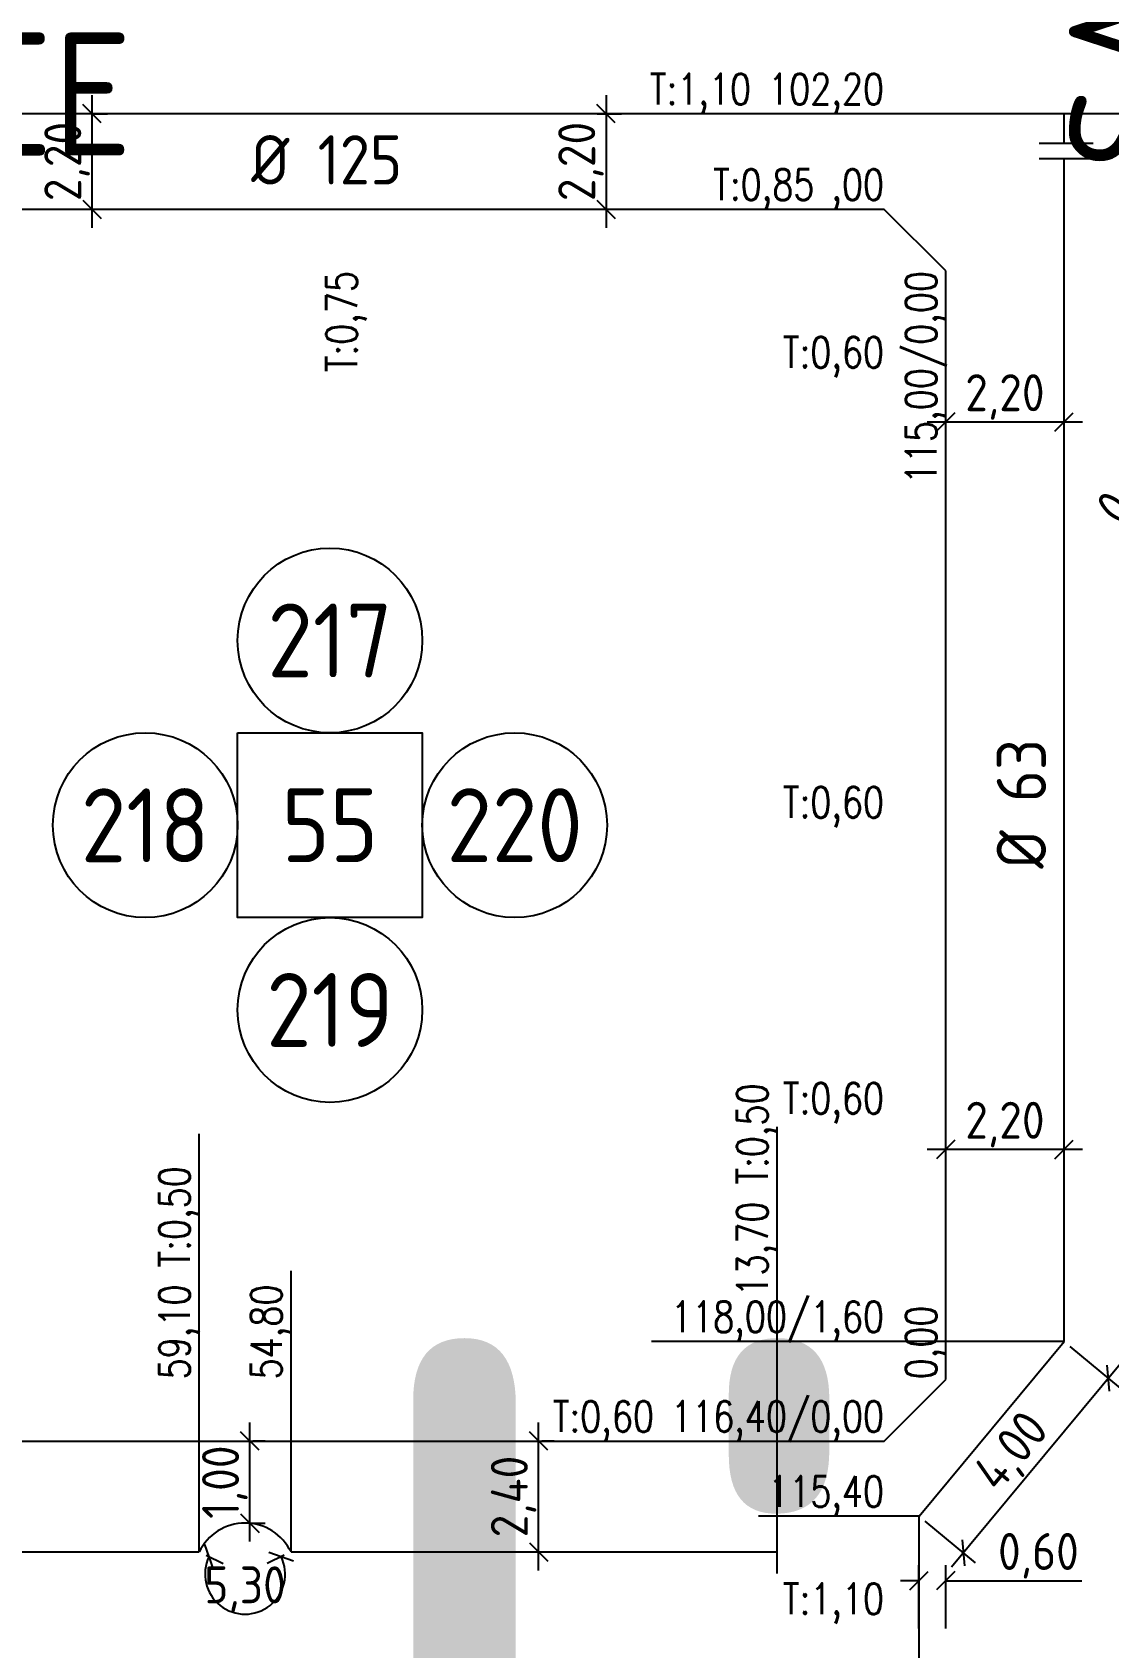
# Model space of a CAD drawing. Extents: x -48 to 13651, y -112 to 3468.
# Drawn here: x 1668.1 to 1755.5, y 1352.4 to 1483.5 of the extents above; entities that cross this region are included whole.
import ezdxf
from ezdxf.enums import TextEntityAlignment as Align

# ---------------------------------------------------------------- set-up
doc = ezdxf.new("R2010")
doc.units = 0
doc.header["$LTSCALE"] = 6
doc.header["$MEASUREMENT"] = 0
doc.linetypes.add('DOT2', pattern=[3.175, 0, -3.175])
doc.layers.get('0').update_dxf_attribs({"linetype": 'CONTINUOUS'})
doc.layers.get('DEFPOINTS').update_dxf_attribs({"linetype": 'CONTINUOUS'})
for name, color, linetype in [('125', 101, 'CONTINUOUS'), ('50', 41, 'CONTINUOUS'), ('63', 171, 'CONTINUOUS'), ('CAS', 7, 'CONTINUOUS'), ('COTA', 2, 'CONTINUOUS'), ('MANZANAS', 7, 'CONTINUOUS'), ('NUMERO-CROQUIS', 13, 'CONTINUOUS'), ('NUMERO-MANZANA', 4, 'CONTINUOUS'), ('PROGRESIVA', 60, 'CONTINUOUS'), ('RADIO', 4, 'DOT2'), ('REDUCCIONES', 13, 'CONTINUOUS'), ('TXTDIAMETRO', 7, 'CONTINUOUS')]:
    doc.layers.add(name, color=color, linetype=linetype)
doc.layers.add('ATENCION', color=7, linetype='CONTINUOUS', plot=False)
doc.styles.add('ABADIMTCONDE', font='isocp.shx')
doc.styles.add('GEOSLAB703LTBT', font='isocp.shx', dxfattribs={"width": 0.9, "height": 8})
doc.styles.add('ROMANS', font='romans.shx', dxfattribs={"width": 0.8, "height": 2.5})
doc.dimstyles.new('COTA02', dxfattribs={"dimtxt": 3, "dimasz": 1.5, "dimexe": 1.25, "dimexo": 0.625, "dimgap": 0.3, "dimtad": 1, "dimtoh": 1, "dimdsep": 46, "dimlunit": 6, "dimtxsty": 'ABADIMTCONDE', "dimblk1": 'OBLIQUE', "dimblk2": 'OBLIQUE', "dimsah": 1, "dimcen": 2.5, "dimdle": 1.5, "dimclrd": 60, "dimclre": 60, "dimclrt": 256, "dimadec": 0, "dimazin": 0, "dimtfac": 1, "dimtix": 1, "dimtofl": 0, "dimtmove": 0, "dimatfit": 0, "dimldrblk": 'OBLIQUE', "dimfxl": 1, "dimtolj": 1, "dimtzin": 0, "dimarcsym": 0})

# ---------------------------------------------------------------- blocks, each defined once
blk = doc.blocks.new('_OBLIQUE')
at = {"color": 0, "linetype": 'ByBlock'}
blk.add_line((-0.5, -0.5), (0.5, 0.5), dxfattribs=at)
blk = doc.blocks.new('*D840')
at = {"layer": 'COTA', "color": 60, "lineweight": -2, "transparency": 16777216}
for p, q in [((1762.04, 1448.55), (1756.54, 1441.89)), ((1764.08, 1444.92), (1760.12, 1448.19)), ((1760.5, 1440.57), (1756.53, 1443.84))]:
    blk.add_line(p, q, dxfattribs=at)
at = {"layer": 'DEFPOINTS', "color": 0, "transparency": 16777216}
for p in [(1764.57, 1444.53), (1757.5, 1443.05), (1760.98, 1440.18)]:
    blk.add_point(p, dxfattribs=at)
at = {"layer": 'COTA', "color": 60, "lineweight": -2, "transparency": 16777216, "xscale": 1.5, "yscale": 1.5, "zscale": 1.5}
for p, rotation in [((1761.09, 1447.4), 50.48530937180397), ((1757.5, 1443.05), 230.485309371804)]:
    blk.add_blockref('_OBLIQUE', p, dxfattribs=dict(at, rotation=rotation))
at = {"layer": 'COTA', "transparency": 16777216, "insert": (1757.73, 1446.51), "char_height": 3, "attachment_point": 5, "rotation": 50.4853, "style": 'ABADIMTCONDE'}
blk.add_mtext('\\A1;0,90', dxfattribs=at)
blk = doc.blocks.new('*D890')
at = {"layer": 'COTA', "color": 60, "lineweight": -2, "transparency": 16777216}
for p, q in [((1714.65, 1478.41), (1714.65, 1467.65)), ((1713.93, 1476.91), (1715.9, 1476.91)), ((1713.93, 1469.15), (1715.9, 1469.15))]:
    blk.add_line(p, q, dxfattribs=at)
at = {"layer": 'DEFPOINTS', "color": 0, "transparency": 16777216}
for p in [(1713.3, 1476.91), (1713.3, 1469.15), (1714.65, 1469.15)]:
    blk.add_point(p, dxfattribs=at)
at = {"layer": 'COTA', "color": 60, "lineweight": -2, "transparency": 16777216, "xscale": 1.5, "yscale": 1.5, "zscale": 1.5}
for p, rotation in [((1714.65, 1476.91), 90), ((1714.65, 1469.15), 270)]:
    blk.add_blockref('_OBLIQUE', p, dxfattribs=dict(at, rotation=rotation))
at = {"layer": 'COTA', "transparency": 16777216, "insert": (1712.62, 1473.03), "char_height": 3, "attachment_point": 5, "rotation": 90, "style": 'ABADIMTCONDE'}
blk.add_mtext('\\A1;2,20', dxfattribs=at)
blk = doc.blocks.new('*D891')
at = {"layer": 'COTA', "color": 60, "lineweight": -2, "transparency": 16777216}
for p, q in [((1672.91, 1478.41), (1672.91, 1467.65)), ((1672.87, 1476.91), (1674.16, 1476.91)), ((1672.87, 1469.15), (1674.16, 1469.15))]:
    blk.add_line(p, q, dxfattribs=at)
at = {"layer": 'DEFPOINTS', "color": 0, "transparency": 16777216}
for p in [(1672.24, 1476.91), (1672.24, 1469.15), (1672.91, 1469.15)]:
    blk.add_point(p, dxfattribs=at)
at = {"layer": 'COTA', "color": 60, "lineweight": -2, "transparency": 16777216, "xscale": 1.5, "yscale": 1.5, "zscale": 1.5}
for p, rotation in [((1672.91, 1476.91), 90), ((1672.91, 1469.15), 270)]:
    blk.add_blockref('_OBLIQUE', p, dxfattribs=dict(at, rotation=rotation))
at = {"layer": 'COTA', "transparency": 16777216, "insert": (1670.89, 1473.03), "char_height": 3, "attachment_point": 5, "rotation": 90, "style": 'ABADIMTCONDE'}
blk.add_mtext('\\A1;2,20', dxfattribs=at)
blk = doc.blocks.new('*D903')
at = {"layer": 'COTA', "color": 60, "lineweight": -2, "transparency": 16777216}
for p, q in [((1709.18, 1358.64), (1709.18, 1370.65)), ((1709.43, 1369.15), (1710.43, 1369.15)), ((1709.43, 1360.14), (1710.43, 1360.14))]:
    blk.add_line(p, q, dxfattribs=at)
at = {"layer": 'DEFPOINTS', "color": 0, "transparency": 16777216}
for p in [(1708.8, 1369.15), (1709.18, 1369.15), (1708.8, 1360.14)]:
    blk.add_point(p, dxfattribs=at)
at = {"layer": 'COTA', "color": 60, "lineweight": -2, "transparency": 16777216, "xscale": 1.5, "yscale": 1.5, "zscale": 1.5}
for p, rotation in [((1709.18, 1369.15), 90), ((1709.18, 1360.14), 270)]:
    blk.add_blockref('_OBLIQUE', p, dxfattribs=dict(at, rotation=rotation))
at = {"layer": 'COTA', "transparency": 16777216, "insert": (1707.15, 1364.64), "char_height": 3, "attachment_point": 5, "rotation": 90, "style": 'ABADIMTCONDE'}
blk.add_mtext('\\A1;2,40', dxfattribs=at)
blk = doc.blocks.new('*D904')
at = {"layer": 'COTA', "color": 60, "lineweight": -2, "transparency": 16777216}
for p, q in [((1685.73, 1360.98), (1685.73, 1370.65)), ((1685.97, 1369.15), (1686.98, 1369.15)), ((1685.97, 1362.48), (1686.98, 1362.48))]:
    blk.add_line(p, q, dxfattribs=at)
at = {"layer": 'DEFPOINTS', "color": 0, "transparency": 16777216}
for p in [(1685.34, 1369.15), (1685.73, 1369.15), (1685.34, 1362.48)]:
    blk.add_point(p, dxfattribs=at)
at = {"layer": 'COTA', "color": 60, "lineweight": -2, "transparency": 16777216, "xscale": 1.5, "yscale": 1.5, "zscale": 1.5}
for p, rotation in [((1685.73, 1369.15), 90), ((1685.73, 1362.48), 270)]:
    blk.add_blockref('_OBLIQUE', p, dxfattribs=dict(at, rotation=rotation))
at = {"layer": 'COTA', "transparency": 16777216, "insert": (1683.7, 1365.81), "char_height": 3, "attachment_point": 5, "rotation": 90, "style": 'ABADIMTCONDE'}
blk.add_mtext('\\A1;1,00', dxfattribs=at)
blk = doc.blocks.new('*D905')
at = {"layer": 'COTA', "color": 60, "lineweight": -2, "transparency": 16777216}
for p, q in [((1682.18, 1359.87), (1683.55, 1359.21)), ((1688.51, 1359.87), (1687.14, 1359.21))]:
    blk.add_line(p, q, dxfattribs=at)
blk.add_arc((1685.34, 1358.34), 3.25, 154.2984, 25.7016, dxfattribs=at)
at = {"layer": 'DEFPOINTS', "color": 0, "transparency": 16777216}
for p in [(1681.62, 1360.14), (1689.07, 1360.14), (1685.34, 1358.34), (1683.32, 1355.81)]:
    blk.add_point(p, dxfattribs=at)
at = {"layer": 'COTA', "color": 60, "lineweight": -2, "transparency": 16777216, "xscale": 1.5, "yscale": 1.5, "zscale": 1.5}
for p, rotation in [((1682.42, 1359.75), 64.2984413592528), ((1688.27, 1359.75), 115.7015586407472)]:
    blk.add_blockref('_OBLIQUE', p, dxfattribs=dict(at, rotation=rotation))
at = {"layer": 'COTA', "transparency": 16777216, "insert": (1685.34, 1357.12), "char_height": 3, "attachment_point": 5, "style": 'ABADIMTCONDE'}
blk.add_mtext('\\A1;5,30', dxfattribs=at)
blk = doc.blocks.new('*D906')
at = {"layer": 'COTA', "color": 60, "lineweight": -2, "transparency": 16777216}
for p, q in [((1753.34, 1451.88), (1740.73, 1451.88)), ((1742.23, 1452.51), (1742.23, 1453.13)), ((1751.84, 1452.51), (1751.84, 1453.13))]:
    blk.add_line(p, q, dxfattribs=at)
at = {"layer": 'DEFPOINTS', "color": 0, "transparency": 16777216}
for p in [(1742.23, 1451.88), (1742.23, 1451.88), (1751.84, 1451.88)]:
    blk.add_point(p, dxfattribs=at)
at = {"layer": 'COTA', "color": 60, "lineweight": -2, "transparency": 16777216, "xscale": 1.5, "yscale": 1.5, "zscale": 1.5, "rotation": 180}
blk.add_blockref('_OBLIQUE', (1742.23, 1451.88), dxfattribs=at)
at = {"layer": 'COTA', "color": 60, "lineweight": -2, "transparency": 16777216, "xscale": 1.5, "yscale": 1.5, "zscale": 1.5}
blk.add_blockref('_OBLIQUE', (1751.84, 1451.88), dxfattribs=at)
at = {"layer": 'COTA', "transparency": 16777216, "insert": (1747.04, 1453.91), "char_height": 3, "attachment_point": 5, "style": 'ABADIMTCONDE'}
blk.add_mtext('\\A1;2,20', dxfattribs=at)
blk = doc.blocks.new('*D907')
at = {"layer": 'COTA', "color": 60, "lineweight": -2, "transparency": 16777216}
for p, q in [((1742.23, 1391.8), (1742.23, 1394.07)), ((1751.84, 1391.8), (1751.84, 1394.07)), ((1753.34, 1392.82), (1740.73, 1392.82))]:
    blk.add_line(p, q, dxfattribs=at)
at = {"layer": 'DEFPOINTS', "color": 0, "transparency": 16777216}
for p in [(1742.23, 1392.82), (1742.23, 1391.18), (1751.84, 1391.18)]:
    blk.add_point(p, dxfattribs=at)
at = {"layer": 'COTA', "color": 60, "lineweight": -2, "transparency": 16777216, "xscale": 1.5, "yscale": 1.5, "zscale": 1.5, "rotation": 180}
blk.add_blockref('_OBLIQUE', (1742.23, 1392.82), dxfattribs=at)
at = {"layer": 'COTA', "color": 60, "lineweight": -2, "transparency": 16777216, "xscale": 1.5, "yscale": 1.5, "zscale": 1.5}
blk.add_blockref('_OBLIQUE', (1751.84, 1392.82), dxfattribs=at)
at = {"layer": 'COTA', "transparency": 16777216, "insert": (1747.04, 1394.84), "char_height": 3, "attachment_point": 5, "style": 'ABADIMTCONDE'}
blk.add_mtext('\\A1;2,20', dxfattribs=at)
blk = doc.blocks.new('*D1128')
at = {"layer": 'COTA', "color": 60, "lineweight": -2, "transparency": 16777216}
for p, q in [((1752.32, 1376.83), (1756.39, 1373.45)), ((1756.39, 1375.4), (1742.7, 1358.91)), ((1740.54, 1362.65), (1744.62, 1359.27))]:
    blk.add_line(p, q, dxfattribs=at)
at = {"layer": 'DEFPOINTS', "color": 0, "transparency": 16777216}
for p in [(1751.84, 1377.23), (1740.06, 1363.05), (1743.66, 1360.07)]:
    blk.add_point(p, dxfattribs=at)
at = {"layer": 'COTA', "color": 60, "lineweight": -2, "transparency": 16777216, "xscale": 1.5, "yscale": 1.5, "zscale": 1.5}
for p, rotation in [((1755.43, 1374.25), 50.30040567323951), ((1743.66, 1360.07), 230.3004056732395)]:
    blk.add_blockref('_OBLIQUE', p, dxfattribs=dict(at, rotation=rotation))
at = {"layer": 'COTA', "transparency": 16777216, "insert": (1747.74, 1368.16), "char_height": 3, "attachment_point": 5, "rotation": 50.3004, "style": 'ABADIMTCONDE'}
blk.add_mtext('\\A1;4,00', dxfattribs=at)
blk = doc.blocks.new('*D1129')
at = {"layer": 'DEFPOINTS', "color": 0, "transparency": 16777216}
for p in [(1742.23, 1357.81), (1740.06, 1353.31), (1742.23, 1353.31)]:
    blk.add_point(p, dxfattribs=at)
at = {"layer": 'PROGRESIVA', "color": 60, "lineweight": -2, "transparency": 16777216}
for p, q in [((1740.06, 1353.94), (1740.06, 1359.06)), ((1742.23, 1353.94), (1742.23, 1359.06)), ((1740.06, 1357.81), (1738.56, 1357.81)), ((1742.23, 1357.81), (1753.29, 1357.81))]:
    blk.add_line(p, q, dxfattribs=at)
at = {"layer": 'PROGRESIVA', "color": 60, "lineweight": -2, "transparency": 16777216, "xscale": 1.5, "yscale": 1.5, "zscale": 1.5}
blk.add_blockref('_OBLIQUE', (1740.06, 1357.81), dxfattribs=at)
at = {"layer": 'PROGRESIVA', "color": 60, "lineweight": -2, "transparency": 16777216, "xscale": 1.5, "yscale": 1.5, "zscale": 1.5, "rotation": 180}
blk.add_blockref('_OBLIQUE', (1742.23, 1357.81), dxfattribs=at)
at = {"layer": 'PROGRESIVA', "transparency": 16777216, "insert": (1749.76, 1359.83), "char_height": 3, "attachment_point": 5, "style": 'ABADIMTCONDE'}
blk.add_mtext('\\A1;0,60', dxfattribs=at)
blk = doc.blocks.new('Ø125')
at = {"layer": 'TXTDIAMETRO', "color": 7, "ltscale": 0.1, "style": 'ABADIMTCONDE'}
blk.add_text('Ø 125', height=4, dxfattribs=at).set_placement((0, 0), align=Align.MIDDLE)

msp = doc.modelspace()

# ---------------------------------------------------------------- linework, layer by layer
at = {"layer": '125', "ltscale": 0.1}
msp.add_line((1883.333, 1476.911), (1609.243, 1476.911), dxfattribs=at)
at = {"layer": '50', "ltscale": 0.1}
for p, q in [((1646.526, 1360.139), (1681.616, 1360.139)), ((1689.072, 1360.139), (1728.534, 1360.139))]:
    msp.add_line(p, q, dxfattribs=at)
msp.add_arc((1685.344, 1358.344), 4.138, 25.70156, 154.29844, dxfattribs=at)
at = {"layer": '63', "ltscale": 0.1}
for p, q in [((1751.839, 1474.511), (1751.839, 1476.911)), ((1751.839, 1377.234), (1751.839, 1473.263)), ((1740.064, 1363.05), (1751.839, 1377.234)), ((1740.064, 1339.142), (1740.064, 1363.05))]:
    msp.add_line(p, q, dxfattribs=at)
at = {"layer": 'CAS', "ltscale": 0.1}
msp.add_line((1728.534, 1358.387), (1728.534, 1361.891), dxfattribs=at)
at = {"layer": 'MANZANAS'}
for p, q in [((1737.234, 1469.145), (1647.234, 1469.145)), ((1742.234, 1464.145), (1737.234, 1469.145)), ((1742.234, 1374.145), (1742.234, 1464.145)), ((1737.234, 1369.145), (1742.234, 1374.145)), ((1647.234, 1369.145), (1737.234, 1369.145))]:
    msp.add_line(p, q, dxfattribs=at)
at = {"layer": 'NUMERO-CROQUIS'}
for centre in [(1692.234, 1434.145), (1677.234, 1419.145), (1707.234, 1419.145), (1692.234, 1404.145)]:
    msp.add_circle(centre, 7.5, dxfattribs=at)
at = {"layer": 'NUMERO-MANZANA'}
msp.add_lwpolyline([(1684.734, 1426.645), (1699.734, 1426.645), (1699.734, 1411.645), (1684.734, 1411.645)], close=True, dxfattribs=at)
at = {"layer": 'PROGRESIVA'}
for p, q in [((1728.534, 1360.139), (1728.534, 1394.66)), ((1681.616, 1360.139), (1681.616, 1394.075)), ((1689.072, 1360.139), (1689.072, 1382.969)), ((1751.839, 1377.234), (1718.353, 1377.234)), ((1740.064, 1363.05), (1727.04, 1363.05))]:
    msp.add_line(p, q, dxfattribs=at)
at = {"layer": 'REDUCCIONES', "ltscale": 0.1}
for p, q in [((1749.822, 1474.511), (1754.196, 1474.511)), ((1749.822, 1473.263), (1754.196, 1473.263))]:
    msp.add_line(p, q, dxfattribs=at)

# ---------------------------------------------------------------- block references
at = {"layer": 'COTA'}
msp.add_blockref('Ø125', (1691.966, 1473.171), dxfattribs=at)

# ---------------------------------------------------------------- texts
at = {"layer": 'ATENCION', "style": 'GEOSLAB703LTBT'}
msp.add_text('SAN MARTIN', height=10, rotation=90, dxfattribs=at).set_placement((1757.234, 1472.415), align=Align.MIDDLE_LEFT)
msp.add_text('BALCARCE', height=10, dxfattribs=at).set_placement((1619.141, 1478.487), align=Align.MIDDLE_LEFT)
at = {"layer": 'NUMERO-CROQUIS', "style": 'GEOSLAB703LTBT'}
for s, p in [('217', (1692.234, 1434.145)), ('218', (1677.234, 1419.145)), ('220', (1707.234, 1419.145)), ('219', (1692.234, 1404.145))]:
    msp.add_text(s, height=6, dxfattribs=at).set_placement(p, align=Align.MIDDLE)
at = {"layer": 'NUMERO-MANZANA', "style": 'GEOSLAB703LTBT'}
msp.add_text('55', height=6, dxfattribs=at).set_placement((1692.234, 1419.145), align=Align.MIDDLE)
at = {"layer": 'PROGRESIVA', "style": 'ROMANS', "width": 0.8}
for s, p in [('T:1,10 102,20', (1737.234, 1476.911)), ('T:0,85 ,00', (1737.234, 1469.145)), ('T:0,60', (1737.234, 1455.54)), ('T:0,60', (1737.234, 1419.006)), ('T:0,60', (1737.234, 1394.967)), ('118,00/1,60', (1737.234, 1377.234)), ('T:0,60 116,40/0,00', (1737.234, 1369.145)), ('115,40', (1737.234, 1363.05)), ('T:1,10', (1737.234, 1354.343))]:
    msp.add_text(s, height=2.5, dxfattribs=at).set_placement(p, align=Align.BOTTOM_RIGHT)
for s, p in [('T:0,75', (1695.183, 1464.145)), ('115,00/0,00', (1742.234, 1464.145))]:
    msp.add_text(s, height=2.5, rotation=90, dxfattribs=at).set_placement(p, align=Align.BOTTOM_RIGHT)
for s, p in [('13,70 T:0,50', (1728.534, 1380.872)), ('59,10 T:0,50', (1681.616, 1374.145)), ('54,80', (1689.072, 1374.145)), ('0,00', (1742.234, 1374.145))]:
    msp.add_text(s, height=2.5, rotation=90, dxfattribs=at).set_placement(p, align=Align.BOTTOM_LEFT)
at = {"layer": 'RADIO', "color": 4, "ltscale": 0.5, "style": 'GEOSLAB703LTBT', "width": 0.9}
msp.add_text('Radio Nº 4', height=98.7157, dxfattribs=at).set_placement((1534.853, 1278.458))
at = {"layer": 'TXTDIAMETRO', "ltscale": 0.1, "style": 'ABADIMTCONDE'}
msp.add_text('Ø 63', height=4, rotation=90, dxfattribs=at).set_placement((1748.372, 1420.884), align=Align.MIDDLE)

# ---------------------------------------------------------------- dimensions: what is measured, and where the dimension line sits
at = {"layer": 'COTA'}
for base, p1, p2, text, picture, middle in [((1672.913, 1469.145), (1672.24, 1476.911), (1672.24, 1469.145), '2,20', '*D891', (1670.888, 1473.028)), ((1714.649, 1469.145), (1713.303, 1476.911), (1713.303, 1469.145), '2,20', '*D890', (1712.624, 1473.028)), ((1685.728, 1369.145), (1685.344, 1362.482), (1685.344, 1369.145), '1,00', '*D904', (1683.703, 1365.814)), ((1709.176, 1369.145), (1708.803, 1360.139), (1708.803, 1369.145), '2,40', '*D903', (1707.151, 1364.642))]:
    dim = msp.add_linear_dim(base=base, p1=p1, p2=p2, angle=90, text=text, dimstyle='COTA02', dxfattribs=at)
    dim.commit()
    dim.dimension.update_dxf_attribs({"geometry": picture, "text_midpoint": middle})
for base, p1, p2, picture, middle in [((1742.234, 1451.883), (1751.839, 1451.883), (1742.234, 1451.883), '*D906', (1747.036, 1453.909)), ((1742.234, 1392.819), (1751.839, 1391.179), (1742.234, 1391.179), '*D907', (1747.036, 1394.845))]:
    dim = msp.add_linear_dim(base=base, p1=p1, p2=p2, text='2,20', dimstyle='COTA02', dxfattribs=at)
    dim.commit()
    dim.dimension.update_dxf_attribs({"geometry": picture, "text_midpoint": middle})
dim = msp.add_linear_dim(base=(1757.499, 1443.047), p1=(1764.567, 1444.527), p2=(1760.979, 1440.177), angle=230.48531, text='0,90', dimstyle='COTA02', dxfattribs=at)
dim.commit()
dim.dimension.update_dxf_attribs({"geometry": '*D840', "text_midpoint": (1759.293, 1445.222), "dimtype": 161})
at = {"layer": 'COTA', "color": 12}
dim = msp.add_linear_dim(base=(1743.658, 1360.067), p1=(1751.839, 1377.234), p2=(1740.064, 1363.05), angle=230.30041, text='4,00', dimstyle='COTA02', dxfattribs=at)
dim.commit()
dim.dimension.update_dxf_attribs({"geometry": '*D1128', "text_midpoint": (1749.301, 1366.865), "dimtype": 161})
at = {"layer": 'COTA'}
dim = msp.add_angular_dim_3p(base=(1683.32, 1355.806), center=(1685.344, 1358.344), p1=(1689.072, 1360.139), p2=(1681.616, 1360.139), text='5,30', dimstyle='COTA02', override={"dimadec": 4}, dxfattribs=at)
dim.commit()
dim.dimension.update_dxf_attribs({"geometry": '*D905', "text_midpoint": (1685.344, 1357.124)})
at = {"layer": 'PROGRESIVA'}
dim = msp.add_linear_dim(base=(1742.234, 1357.805), p1=(1740.064, 1353.313), p2=(1742.234, 1353.313), text='0,60', dimstyle='COTA02', dxfattribs=at)
dim.commit()
dim.dimension.update_dxf_attribs({"geometry": '*D1129', "text_midpoint": (1749.761, 1357.805), "dimtype": 160})

doc.saveas('drawing.dxf')
